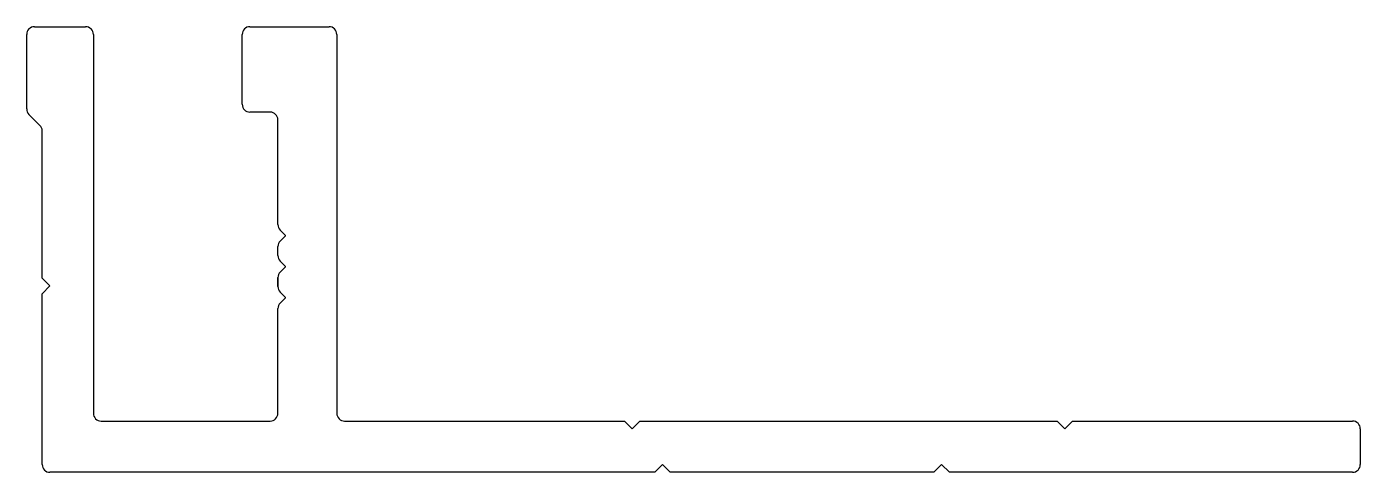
# Model space of a CAD drawing. Extents: x -21.2 to 21.8, y 0.6 to 15.
import ezdxf

# ---------------------------------------------------------------- set-up
doc = ezdxf.new("R2010")
doc.units = 0
doc.header["$MEASUREMENT"] = 0
doc.layers.add('1', color=7, linetype='CONTINUOUS')

msp = doc.modelspace()

# ---------------------------------------------------------------- linework, layer by layer
at = {"layer": '1', "color": 7, "linetype": 'Continuous'}
for p, q in [((-21.2, 12.312), (-21.2, 14.709)), ((-20.95, 14.959), (-19.3, 14.959)), ((-20.7, 14.959), (-19.3, 14.959)), ((-19.05, 14.709), (-19.05, 2.509)), ((-14.25, 12.459), (-14.25, 14.709)), ((-14, 14.959), (-11.45, 14.959)), ((-11.2, 14.709), (-11.2, 2.509)), ((-20.773, 11.782), (-21.127, 12.136)), ((-13.35, 12.209), (-14, 12.209)), ((-13.1, 8.587), (-13.1, 11.959)), ((-20.7, 6.859), (-20.7, 11.605)), ((-13.1, 8.587), (-13.1, 8.587)), ((-12.856, 8.239), (-13.027, 8.411)), ((-13.027, 8.057), (-12.856, 8.228)), ((-13.1, 7.587), (-13.1, 7.88)), ((-12.856, 7.24), (-13.027, 7.411)), ((-13.1, 6.587), (-13.1, 6.88)), ((-13.1, 6.88), (-13.1, 6.587)), ((-13.1, 6.587), (-13.1, 6.88)), ((-13.1, 6.88), (-13.1, 6.587)), ((-13.1, 6.587), (-13.1, 6.88)), ((-13.027, 7.057), (-12.856, 7.228)), ((-20.45, 6.609), (-20.7, 6.859)), ((-20.7, 6.359), (-20.45, 6.609)), ((-20.7, 0.859), (-20.7, 6.359)), ((-12.856, 6.24), (-13.027, 6.411)), ((-13.027, 6.057), (-12.856, 6.228)), ((-13.1, 2.509), (-13.1, 5.88)), ((-13.1, 5.88), (-13.1, 5.88)), ((-13.1, 5.88), (-13.1, 5.88)), ((-18.8, 2.259), (-13.35, 2.259)), ((-10.95, 2.259), (-1.925, 2.259)), ((-1.925, 2.259), (-1.675, 2.009)), ((-1.675, 2.009), (-1.425, 2.259)), ((-1.425, 2.259), (12.025, 2.259)), ((12.025, 2.259), (12.275, 2.009)), ((12.275, 2.009), (12.525, 2.259)), ((12.525, 2.259), (21.55, 2.259)), ((21.8, 2.009), (21.8, 0.859)), ((-0.95, 0.609), (-20.45, 0.609)), ((-0.7, 0.859), (-0.95, 0.609)), ((-0.45, 0.609), (-0.7, 0.859)), ((8.05, 0.609), (-0.45, 0.609)), ((8.3, 0.859), (8.05, 0.609)), ((8.55, 0.609), (8.3, 0.859)), ((21.55, 0.609), (8.55, 0.609))]:
    msp.add_line(p, q, dxfattribs=at)
for centre, radius, start, end in [((-20.95, 14.709), 0.25, 90, 180), ((-19.3, 14.709), 0.25, 360, 90), ((-14, 14.709), 0.25, 90, 180), ((-11.45, 14.709), 0.25, 360, 90), ((-20.95, 12.312), 0.25, 180, 225), ((-14, 12.459), 0.25, 180, 270), ((-13.35, 11.959), 0.25, 360, 90), ((-20.95, 11.605), 0.25, 360, 45), ((-12.85, 8.587), 0.25, 180, 225), ((-12.861, 8.234), 0.008, 315, 45), ((-12.85, 7.88), 0.25, 135, 180), ((-12.85, 7.587), 0.25, 180, 225), ((-12.85, 6.88), 0.25, 135, 180), ((-12.861, 7.234), 0.008, 315, 45), ((-12.85, 6.587), 0.25, 180, 225), ((-12.85, 5.88), 0.25, 135, 180), ((-12.861, 6.234), 0.008, 315, 45), ((-18.8, 2.509), 0.25, 180, 270), ((-13.35, 2.509), 0.25, 270, 360), ((-10.95, 2.509), 0.25, 180, 270), ((21.55, 2.009), 0.25, 0, 90), ((-20.45, 0.859), 0.25, 180, 270), ((21.55, 0.859), 0.25, 270, 360)]:
    msp.add_arc(centre, radius, start, end, dxfattribs=at)

doc.saveas('drawing.dxf')
